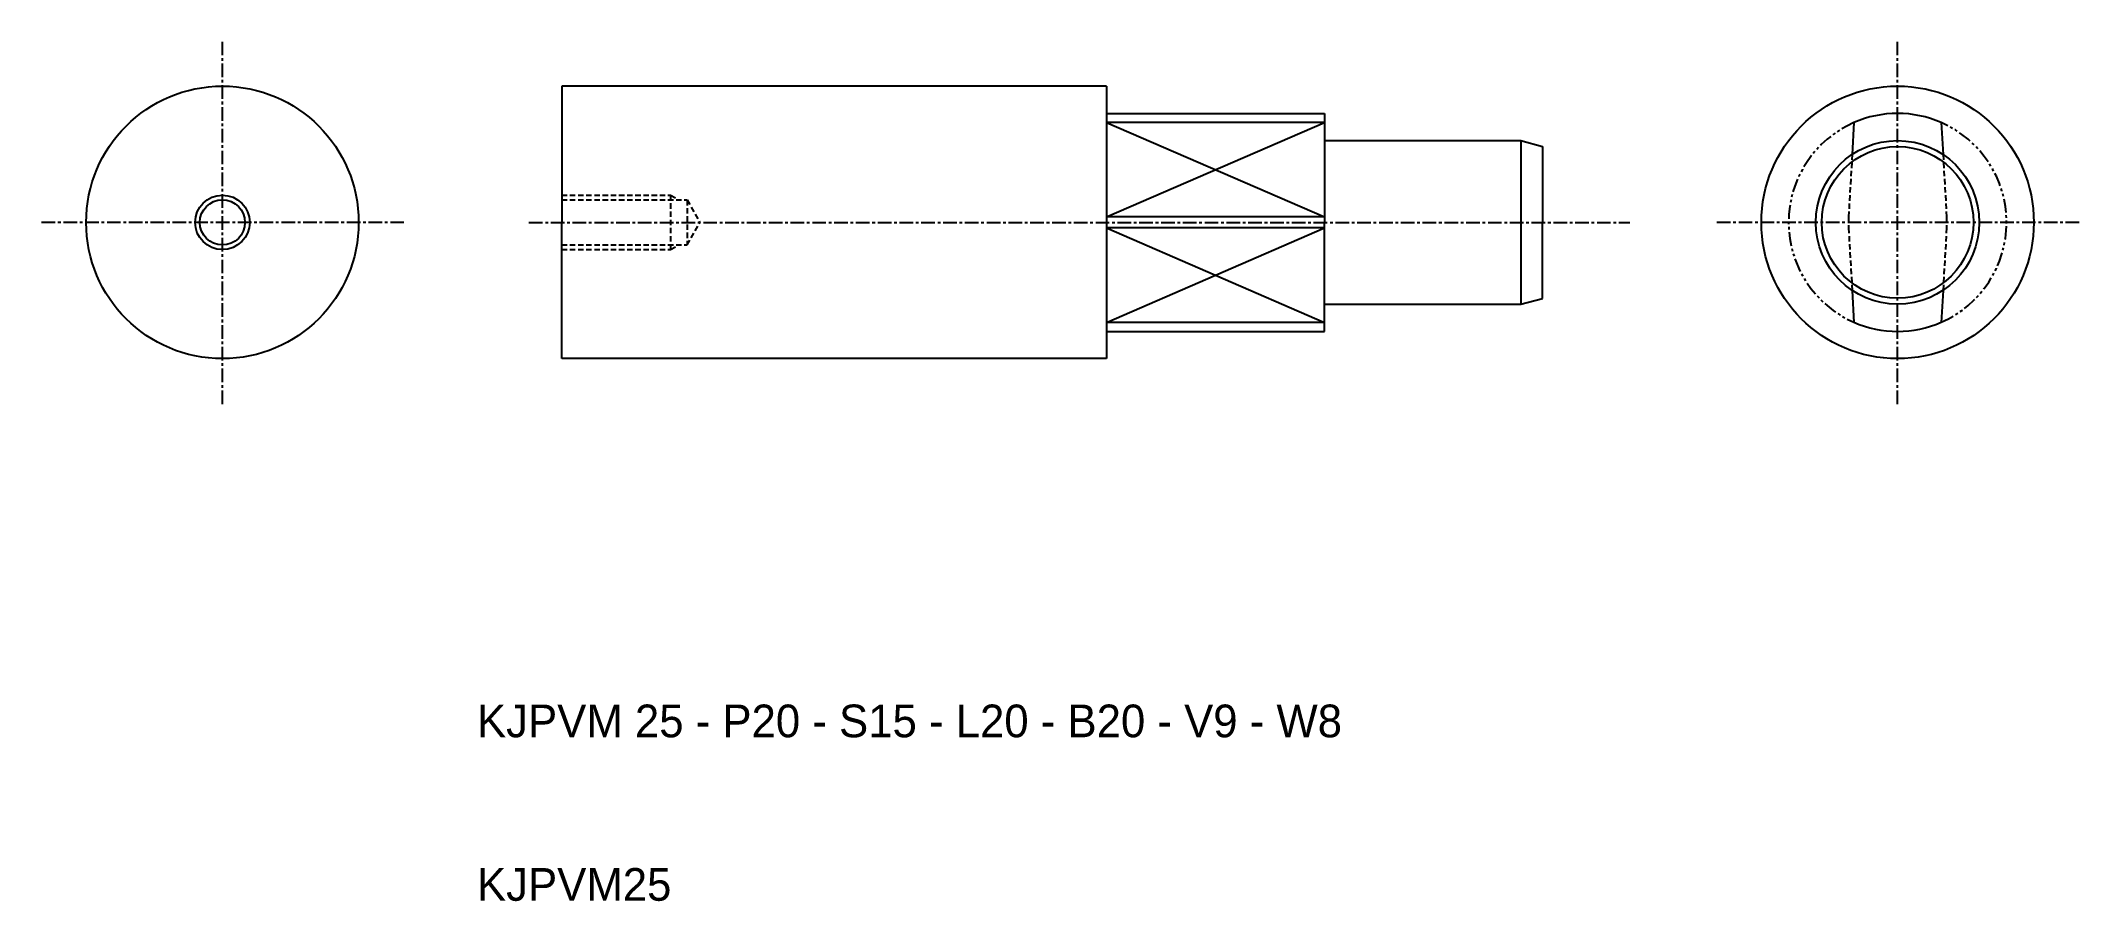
# Model space of a CAD drawing. Extents: x 92 to 279, y 10 to 89.
import ezdxf

# ---------------------------------------------------------------- set-up
doc = ezdxf.new("R2010")
doc.units = 0
for name, pattern in [('CENTER', [2, 1.25, -0.25, 0.25, -0.25]), ('DASHED', [0.75, 0.5, -0.25]), ('PHANTOM', [2.5, 1.25, -0.25, 0.25, -0.25, 0.25, -0.25])]:
    doc.linetypes.add(name, pattern=pattern)
doc.layers.get('0').update_dxf_attribs({"linetype": 'CONTINUOUS'})
doc.layers.add('CENTER', color=1, linetype='CENTER')

msp = doc.modelspace()

# ---------------------------------------------------------------- linework, layer by layer
at = {"color": 7, "linetype": 'CONTINUOUS'}
for p, q in [((140, 84.74), (140, 72.24)), ((190, 84.74), (140, 84.74)), ((190, 84.74), (190, 59.74)), ((190, 82.24), (210, 82.24)), ((210, 81.4), (190, 81.4)), ((210, 82.24), (210, 72.24)), ((210, 81.74), (210, 72.24)), ((258.58, 81.4), (258.41, 78.47)), ((266.58, 81.4), (266.75, 78.47)), ((210, 79.74), (228, 79.74)), ((228, 79.74), (228, 64.74)), ((228, 79.74), (230, 79.2)), ((230, 79.2), (230, 72.24)), ((140, 59.74), (140, 72.24)), ((210, 72.74), (190, 72.74)), ((210, 71.74), (190, 71.74)), ((210, 62.24), (210, 72.24)), ((210, 63.74), (210, 72.24)), ((230, 65.27), (230, 72.24)), ((258.41, 66), (258.58, 63.07)), ((266.75, 66), (266.58, 63.07)), ((210, 64.74), (228, 64.74)), ((228, 64.74), (230, 65.27)), ((210, 63.07), (190, 63.07)), ((190, 62.24), (210, 62.24)), ((190, 59.74), (140, 59.74))]:
    msp.add_line(p, q, dxfattribs=at)
at = {"color": 3, "linetype": 'CONTINUOUS'}
for p, q in [((190, 72.74), (210, 81.4)), ((190, 81.4), (210, 72.74)), ((190, 63.07), (210, 71.74)), ((190, 71.74), (210, 63.07))]:
    msp.add_line(p, q, dxfattribs=at)
at = {"color": 3, "linetype": 'DASHED'}
for p, q in [((258.41, 78.47), (258.08, 72.74)), ((266.75, 78.47), (267.08, 72.74)), ((140, 74.74), (150, 74.74)), ((140, 74.3), (151.5, 74.3)), ((150, 74.74), (150, 69.74)), ((150, 74.74), (150.66, 74.36)), ((151.5, 74.3), (152.69, 72.24)), ((151.5, 74.3), (151.5, 70.17)), ((151.5, 70.17), (152.69, 72.24)), ((258.08, 72.74), (258.08, 71.74)), ((258.08, 71.74), (258.41, 66)), ((267.08, 71.74), (266.75, 66)), ((267.08, 72.74), (267.08, 71.74)), ((140, 70.17), (151.5, 70.17)), ((140, 69.74), (150, 69.74)), ((150, 69.74), (150.66, 70.12))]:
    msp.add_line(p, q, dxfattribs=at)
at = {"color": 7, "linetype": 'CONTINUOUS'}
for centre, radius in [((108.87, 72.24), 12.5), ((262.58, 72.24), 12.5), ((262.58, 72.24), 7.5), ((262.58, 72.24), 6.96), ((108.87, 72.24), 2.07)]:
    msp.add_circle(centre, radius, dxfattribs=at)
at = {"color": 3, "linetype": 'CONTINUOUS'}
msp.add_circle((108.87, 72.24), 2.5, dxfattribs=at)
at = {"color": 3, "linetype": 'PHANTOM'}
for start, end in [(113.5782, 246.4218), (293.5782, 66.4218)]:
    msp.add_arc((262.58, 72.24), 10, start, end, dxfattribs=at)
at = {"color": 7, "linetype": 'CONTINUOUS'}
for start, end in [(66.4218, 113.5782), (246.4218, 293.5782)]:
    msp.add_arc((262.58, 72.24), 10, start, end, dxfattribs=at)
at = {"layer": 'CENTER', "color": 1, "linetype": 'CENTER'}
for p, q in [((108.87, 55.57), (108.87, 88.9)), ((262.58, 55.57), (262.58, 88.9)), ((125.53, 72.24), (92.2, 72.24)), ((137, 72.24), (238, 72.24)), ((279.25, 72.24), (245.91, 72.24))]:
    msp.add_line(p, q, dxfattribs=at)

# ---------------------------------------------------------------- texts
at = {"color": 7, "linetype": 'CONTINUOUS'}
for s, p in [('KJPVM 25 - P20 - S15 - L20 - B20 - V9 - W8', (132.23, 25)), ('KJPVM25', (132.23, 10))]:
    msp.add_text(s, height=3, dxfattribs=at).set_placement(p)

doc.saveas('drawing.dxf')
